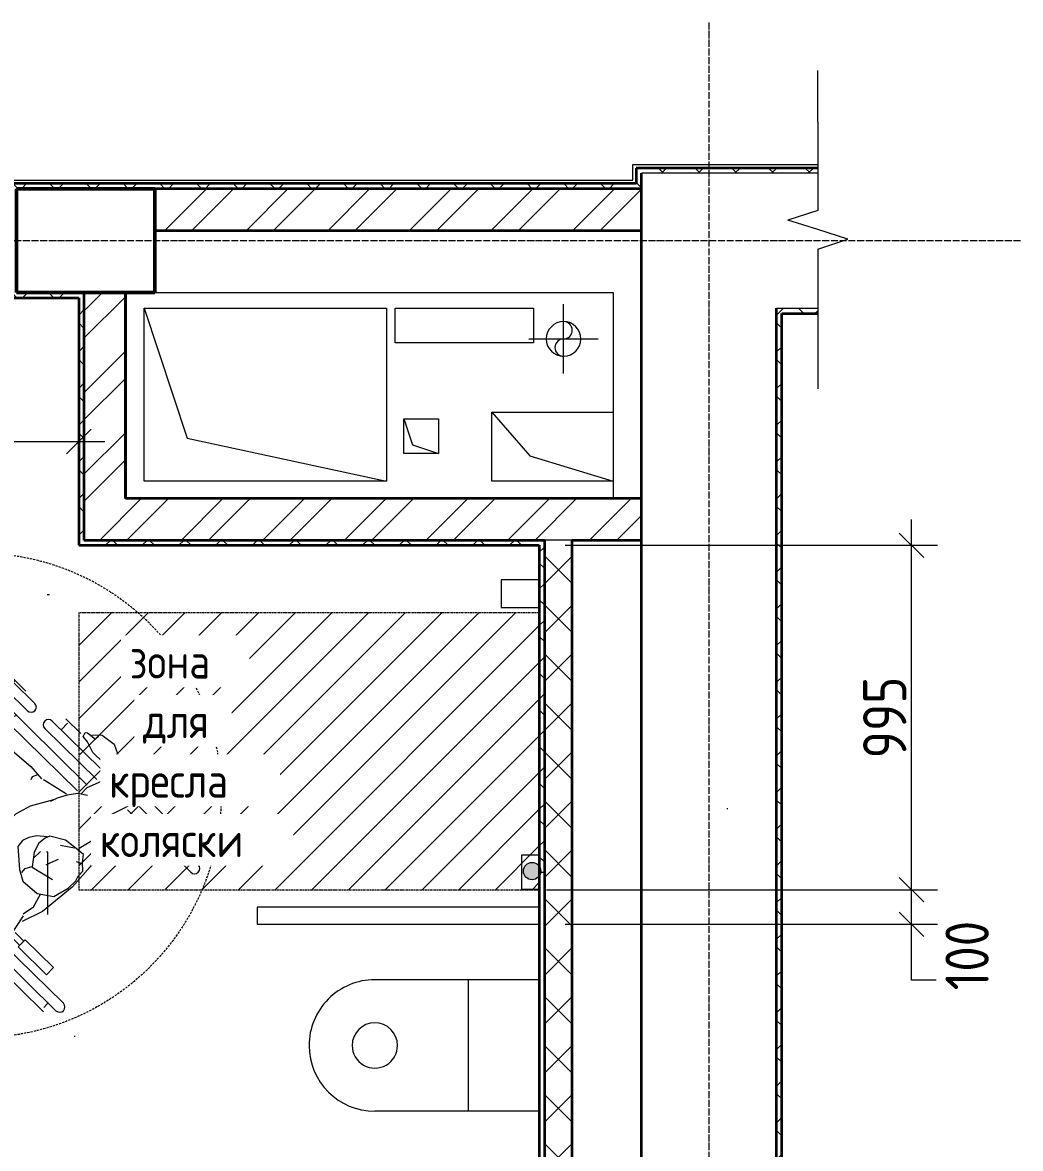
# Model space of a CAD drawing. Header units: millimetres. Extents: x -16902 to 7013, y -1363 to 4149.
# Drawn here: x 4131 to 7013, y 390 to 3643 of the extents above; entities that cross this region are included whole.
import ezdxf

# ---------------------------------------------------------------- set-up
doc = ezdxf.new("R2010")
doc.units = ezdxf.units.MM
for name, pattern in [('ADSK_Линия сетки', [25, 20, -2.5, 0, -2.5]), ('ADSK_Сверху', [4.5, 3, -1.5]), ('IMPORT-HIDDEN _2_', [9.525, 6.35, -3.175])]:
    doc.linetypes.add(name, pattern=pattern)
for name, color, linetype, lineweight in [('_Сверху_', 7, 'ADSK_Сверху', 9), ('Линии', 7, 'Continuous', 9), ('Несущие колонны', 7, 'Continuous', 20), ('Оси', 7, 'Continuous', 9), ('Перекрытия', 7, 'Continuous', 20), ('Размеры', 7, 'Continuous', 9), ('Сантехнические приборы', 7, 'Continuous', 20), ('Стены', 7, 'Continuous', 20), ('Стены разрез', 7, 'Continuous', 35), ('Стены штриховка', 7, 'Continuous', 9), ('Текстовые примечания', 7, 'Continuous', 9), ('Типовые аннотации', 7, 'Continuous', 20), ('Элементы узлов', 7, 'Continuous', 20)]:
    doc.layers.add(name, color=color, linetype=linetype, lineweight=lineweight)
doc.layers.add('АР_Сантехника', color=7, linetype='Continuous', lineweight=20, true_color=0x5267a5)
doc.layers.add('человекчек мгн_dwg', color=7, linetype='Continuous', lineweight=9, true_color=0x767676)
doc.styles.add('GOST Common_3', font='', dxfattribs={"width": 0.9, "height": 100})
doc.styles.add('GOST Common_4', font='', dxfattribs={"width": 0.9, "height": 125})
doc.styles.get('GOST Common_3').set_extended_font_data('GOST type B')
doc.styles.get('GOST Common_4').set_extended_font_data('GOST type B')
doc.dimstyles.new('ADSK_Основной_2_5_мм_маска_синий', dxfattribs={"dimscale": 304.8, "dimtxt": 125.714375, "dimasz": 0.231955, "dimexe": 0.246063, "dimexo": 0.246063, "dimgap": 0.049213, "dimtad": 1, "dimdec": 0, "dimdsep": 46, "dimtxsty": 'GOST Common_4', "dimblk1": 'OBLIQUE', "dimblk2": 'OBLIQUE', "dimsah": 1, "dimcen": 0.09, "dimdle": 0.246063, "dimazin": 2, "dimtfac": 1, "dimtdec": 4, "dimtix": 1, "dimtmove": 1, "dimatfit": 3, "dimfxl": 1, "dimtvp": 1, "dimtfill": 1, "dimtolj": 1, "dimtzin": 0, "dimlwd": 20, "dimlwe": 20, "dimarcsym": 2})
doc.dimstyles.new('ADSK_Основной_2_5_мм_маска_синий_1', dxfattribs={"dimscale": 304.8, "dimtxt": 125.714375, "dimasz": 0.231955, "dimexe": 0.246063, "dimexo": 0.246063, "dimgap": 0.049213, "dimtad": 1, "dimdec": 0, "dimdsep": 46, "dimtxsty": 'GOST Common_4', "dimblk1": 'OBLIQUE', "dimblk2": 'OBLIQUE', "dimsah": 1, "dimcen": 0.09, "dimdle": 0.246063, "dimazin": 2, "dimtfac": 1, "dimtdec": 4, "dimtix": 1, "dimtmove": 0, "dimatfit": 3, "dimfxl": 1, "dimtvp": 1, "dimtfill": 1, "dimtolj": 1, "dimtzin": 0, "dimlwd": 20, "dimlwe": 20, "dimarcsym": 2})
pattern_1 = [(45, (-11150.75, 17052.32), (-117.8655, 117.8655), []), (45, (-11072.17, 17052.32), (-117.8655, 117.8655), [])]
pattern_2 = [(45, (-11150.75, 17052.315), (-53.033, 53.033), []), (135, (-11150.75, 17052.315), (-53.033, -53.033), [])]

# ---------------------------------------------------------------- blocks, each defined once
blk = doc.blocks.new('ADSK_КолоннаЖБ_Прямоугольная1 - 300x400-1328091-Пом_ 159 - универсальная кабина для МГН_ Принципиальная схема расположения оборудования для МГН_ копия 1')
at = {"layer": 'Несущие колонны', "lineweight": 50}
for p, q in [((-200, -150), (-200, 150)), ((-200, 150), (200, 150)), ((200, 150), (-200, 150)), ((-200, 150), (-200, -150)), ((200, 150), (200, -150)), ((200, -150), (200, 150)), ((200, -150), (-200, -150)), ((-200, -150), (200, -150))]:
    blk.add_line(p, q, dxfattribs=at)
blk = doc.blocks.new('Ш_Сантехника_2D_Унитаз БАК_ГОСТ - Ш_Сантехника_2D_Унитаз БАК_ГОСТ-1809370-Пом_ 159 - универсальная кабина для МГН_ Принципиальная схема расположения оборудования для МГН_ копия 1')
at = {"layer": 'Сантехнические приборы'}
for p, q in [((-190, -15), (-190, -220)), ((190, -15), (190, -220)), ((-190, -220), (190, -220)), ((-190, -220), (-190, -490)), ((190, -220), (190, -490))]:
    blk.add_line(p, q, dxfattribs=at)
for radius, start, end in [(65.4, 90.3183, 270.0777), (65.4, 270.0777, 90.3183), (190, 180, 270.0711), (190, 270.0711, 360)]:
    blk.add_arc((0, -490), radius, start, end, dxfattribs=at)
blk = doc.blocks.new('человекчек мгн_dwg_A$C768716f4-3734213-Пом_ 159 - универсальная кабина для МГН_ Принципиальная схема расположения оборудования для МГН_ копия 1')
at = {"layer": 'АР_Сантехника', "color": 8, "true_color": 0x808080}
for p, q in [((31.2, 333.5), (91.9, 332.2)), ((43.2, 327.8), (42.7, 302.5)), ((351, 326.8), (582.2, 322)), ((-187, 306.7), (-183, 306.6)), ((-151.9, 305.9), (-64.6, 304.1)), ((7.1, 301.7), (202.1, 297.7)), ((353.3, 294.5), (598.5, 289.4)), ((570.5, 316.8), (569.9, 291.5)), ((-185, 276.8), (-187.7, 276.8)), ((-65.2, 274.3), (-150.5, 276.1)), ((216.4, 266.7), (6.4, 271.1)), ((597.8, 258.8), (340.7, 264.1)), ((-396.1, 249), (-184.6, 244.6)), ((-85.6, 223.5), (-394.2, 230)), ((-153.4, 243.5), (-184.3, 233.9)), ((393.1, 228.5), (326.5, 229.9)), ((-411.8, 202.8), (-412.9, 215.6)), ((-72.7, 207.9), (-72.9, 160.7)), ((392.1, 211.4), (321.6, 212.9)), ((270.6, 57.2), (305.2, 80)), ((352.5, 61), (337.1, 54.7)), ((-74.3, 28.4), (-75.7, -24.2)), ((63.1, 18.7), (77.7, 32.4)), ((240.6, 4.6), (239.8, -23.6)), ((78.6, -35.7), (68.3, -10)), ((254.4, -44.8), (321.7, -31)), ((-511.5, -67.5), (-473.2, -66.4)), ((-193.8, -124.6), (-199, -111.8)), ((142, -144.7), (100.8, -136)), ((183.1, -143.5), (144.5, -146.2)), ((-516.6, -233.5), (-512.7, -168.8)), ((-417.3, -196), (-417.5, -165)), ((-78.3, -167.1), (-79.5, -203.3)), ((-94.8, -215.7), (-403.3, -209.2)), ((-163.3, -232.8), (-193.8, -221.9)), ((383.8, -217.2), (348.6, -216.4)), ((-516.5, -234.6), (-466, -234.9)), ((-406.1, -228.2), (-194.5, -232.6)), ((-1.4, -256.7), (200.9, -260.9)), ((382.8, -234.3), (352.8, -233.7)), ((-195.2, -264.7), (-200.7, -264.9)), ((-164.4, -293.8), (-77.6, -291.5)), ((-78.3, -261.7), (-163.6, -263.9)), ((121.2, -289.9), (-2, -287.4)), ((31.2, -287.2), (30.8, -306.7)), ((346.2, -264), (590.1, -269)), ((-200, -294.7), (-195.9, -294.6)), ((14.6, -315.2), (105.4, -317)), ((247.9, -320), (565.7, -326.6)), ((589.4, -299.7), (321.6, -294.1)), ((557, -316.5), (557.3, -299.9))]:
    blk.add_line(p, q, dxfattribs=at)
at = {"layer": 'АР_Сантехника', "color": 8, "true_color": 0x808080, "flags": 128}
for points in [[(196.2, 315.6), (154.8, 315.8), (122.1, 328.5), (102.5, 330.5), (98.4, 342.9), (104.5, 347), (134.1, 349.3), (134.6, 360.4)], [(117.3, 351.3), (139.5, 370.6), (183.3, 375.8), (220.8, 356.4), (236.2, 359), (322.2, 342.6), (339.1, 329.7), (347.9, 307.7), (314.8, 216.7), (306, 207.8), (322.9, 168.5), (326.7, 125.6), (316.5, 87)], [(220, 355), (207.4, 343.2), (195.1, 310), (234.9, 282)], [(-185, 225.3), (-183.1, 314), (-107.9, 311.9)], [(-151.7, 313.2), (-153.2, 243.7), (206.8, 236.2)], [(233.2, 280.7), (212, 229.4), (211.6, 205.9)], [(-464, 250.7), (-512.2, 254), (-510, 200.7)], [(-472.3, 251), (-472.4, 219.5), (-409.3, 217.1), (-394.9, 223.4), (-392.4, 236.2), (-399.2, 250.9), (-465.7, 250)], [(198.6, 204.8), (-80.5, 210.6), (-85.2, 220), (-84.9, 233.1), (-79.9, 242.2)], [(-490.1, 112.7), (-509.4, 104.9), (-538.8, 106.3), (-595.2, 125.7), (-617.5, 142.2), (-621.2, 157.6), (-607.2, 180.8), (-576.4, 197.4), (-527.5, 202.6), (-479.8, 197.5), (-443.8, 191.3)], [(-214.4, 61.1), (-212.5, 57.4), (-335.6, 68), (-398.8, 75.7), (-424.5, 85.9), (-489.2, 115), (-510.6, 147.5), (-465.8, 175.9), (-428.3, 195), (-394.9, 206.8), (-386.1, 212), (-286.9, 191.5)], [(228.9, 215.4), (204.3, 200), (185.2, 175.3), (169.8, 149.6), (163.2, 129)], [(346.2, 212.3), (363.8, 147.3), (375.7, 70.2), (378.4, -8.1), (364.2, -117.6), (341.1, -179.3)], [(-378.3, 181.1), (-261.2, 191.6), (-213.8, 183.9), (-177.8, 176.3), (-124.8, 155.8)], [(-86.2, 148.1), (-71.9, 157), (52.6, 163.8), (98.9, 158.7)], [(104.1, 161.3), (133.8, 167.5), (181.2, 176.8)], [(-130, 158.3), (-99.1, 162.1), (-71.9, 155.9)], [(82.4, 159.8), (75.9, 144.7), (78.4, 135.5)], [(165.8, 139.3), (129.9, 79), (114.5, 32.7), (114.5, -9.9), (126.4, -72.7), (149.6, -110.2), (177.9, -125.6)], [(-506.2, 106.2), (-505.3, 83.2), (-497.4, 79.3), (-464.2, 78.1), (-415.4, 80.8)], [(225.7, 48), (202, 30.2), (189.1, 10.8), (181.4, -8.4), (183.2, -29.8), (232.7, -74.8), (262.8, -93.1), (317.9, -90.4), (357.9, -63.6), (371.8, -17.3), (373.2, 12.5), (369, 27.3), (369.1, 47), (351.1, 65), (337.1, 83), (309.9, 81.8), (271.3, 77.7), (230.2, 54.5), (224, 41.7), (221.5, 18.5), (229.2, -9.8), (253.5, -44.3), (241.8, -63.2), (242.9, -77.2)], [(61.3, 12.3), (-126.1, 40.1), (-177.6, 46.2), (-212.5, 57.4)], [(-165.3, -60.8), (-71.6, -28.2), (9.1, -6), (60.6, 4.3)], [(294.3, 22.7), (284.3, 0.6), (279.8, -13.8)], [(114, -140.7), (67.4, -155.1), (-63.7, -160.4), (-81.7, -165.6), (-190.1, -162.1), (-383, -159.8), (-422.7, -161), (-498.1, -151), (-538.5, -114.8), (-524.5, -94.3), (-488.6, -72.5), (-426.9, -47.8), (-367.2, -40.8), (-302, -54.3)], [(-328.3, -63.5), (-290.6, -53), (-227.4, -54.1), (-157.5, -62.7)], [(-506.4, -152.3), (-519.3, -157.4), (-570.7, -161.2), (-629.9, -143.3), (-642.8, -129.3), (-643, -117.7), (-628.5, -99.5), (-607.9, -84.1), (-548.8, -67.5), (-491.6, -71.5)], [(328, -161.3), (335.9, -125.3), (325.6, -85.3)], [(180.5, -121.5), (189.4, -147.2), (202.3, -169.2), (228, -192.3)], [(-399.5, -208.7), (-402.2, -201.2), (-417.3, -197.3), (-478.8, -194), (-479.3, -228.4)], [(332.3, -165), (345.3, -241), (331, -283.7), (271.9, -310.6), (225.6, -314.7), (203.9, -307), (191.5, -291.7), (189.4, -279.2), (229.6, -247.8)], [(222.9, -187.2), (211.5, -211.8), (219.3, -232.4), (225.5, -243.8)], [(-478.8, -232.5), (-415, -234.7), (-403.3, -227.2), (-399.2, -209.8)], [(-194.1, -213.3), (-196, -302), (-120.8, -299.6)], [(200.5, -209), (-89.2, -203), (-94.2, -212.1), (-94.5, -225.2), (-89.8, -234.6)], [(211.8, -240.9), (-163.1, -233), (-164.5, -301)], [(102.9, -289.8), (106.6, -305.9), (120, -305.9), (126.8, -312.3), (107.3, -325.1), (112.5, -336.5), (163.4, -349.1), (189.7, -343), (225.6, -314.7)], [(189.9, -284.4), (156.1, -278.8), (120.1, -290.3)]]:
    blk.add_lwpolyline(points, dxfattribs=at)
for points in [[(393.3, 234.6), (392.7, 205.1), (507.3, 202.7), (507.9, 232.2)], [(498.6, -213.5), (384, -211.2), (383.4, -240.6), (498, -243)]]:
    blk.add_lwpolyline(points, close=True, dxfattribs=at)
at = {"layer": 'АР_Сантехника', "color": 8, "linetype": 'IMPORT-HIDDEN _2_', "true_color": 0x808080}
blk.add_circle((0, 0), 700, dxfattribs=at)
at = {"layer": 'АР_Сантехника', "color": 8, "true_color": 0x808080}
for centre, radius, start, end in [((-187.3, 291.8), 14.9, 88.8052, 268.8052), ((-64.9, 289.2), 14.9, 268.8052, 88.8052), ((6.7, 286.4), 15.3, 88.8052, 268.8052), ((598.2, 274.1), 15.3, 268.8052, 88.8052), ((-1.7, -272), 15.3, 88.8052, 268.8052), ((-200.3, -279.8), 14.9, 91.4681, 271.4681), ((-77.9, -276.6), 14.9, 271.4681, 91.4681), ((589.7, -284.4), 15.3, 268.8052, 88.8052)]:
    blk.add_arc(centre, radius, start, end, dxfattribs=at)
blk = doc.blocks.new('человекчек мгн_dwg-3734212-Пом_ 159 - универсальная кабина для МГН_ Принципиальная схема расположения оборудования для МГН_ копия 1')
at = {"rotation": 271.6422387972863}
blk.add_blockref('человекчек мгн_dwg_A$C768716f4-3734213-Пом_ 159 - универсальная кабина для МГН_ Принципиальная схема расположения оборудования для МГН_ копия 1', (4072.7, 2156.2), dxfattribs=at)
blk = doc.blocks.new('ADSK_Обрыв_Линия - По умолчанию-3304280-Пом_ 159 - универсальная кабина для МГН_ Принципиальная схема расположения оборудования для МГН_ копия 1')
at = {"layer": 'Элементы узлов'}
for p, q in [((0, 0), (255, 0)), ((366.3, 0), (620, 0))]:
    blk.add_line(p, q, dxfattribs=at)
blk = doc.blocks.new('_Oblique')
at = {"color": 0, "linetype": 'ByBlock', "lineweight": -2}
blk.add_line((-0.5, -0.5), (0.5, 0.5), dxfattribs=at)
blk = doc.blocks.new('DIMBLOCK33-Пом_ 159 - универсальная кабина для МГН_ Принципиальная схема расположения оборудования для МГН_ копия 1')
at = {"layer": 'Defpoints', "color": 0, "transparency": 16777216}
for p in [(5569.4, 1137.6), (6698.3, 1137.6), (5623.3, 1037.6)]:
    blk.add_point(p, dxfattribs=at)
at = {"layer": 'Размеры', "color": 0, "lineweight": 20, "transparency": 16777216}
for p, q in [((6698.3, 962.6), (6698.3, 1212.6)), ((5644.4, 1137.6), (6773.3, 1137.6)), ((5698.3, 1037.6), (6773.3, 1037.6)), ((6698.3, 876.5), (6698.3, 1037.6)), ((6769, 876.5), (6698.3, 876.5))]:
    blk.add_line(p, q, dxfattribs=at)
at = {"layer": 'Размеры', "color": 0, "lineweight": 20, "transparency": 16777216, "xscale": 70.7, "yscale": 70.7, "zscale": 70.7}
for p, rotation in [((6698.3, 1137.6), 90), ((6698.3, 1037.6), 270)]:
    blk.add_blockref('_Oblique', p, dxfattribs=dict(at, rotation=rotation))
at = {"layer": 'Размеры', "color": 0, "lineweight": 20, "transparency": 16777216, "insert": (6796.3, 847), "char_height": 125, "width": 255.69, "attachment_point": 1, "rotation": 90, "line_spacing_factor": 1.022761, "style": 'GOST Common_4', "bg_fill": 3, "box_fill_scale": 1.1, "bg_fill_color": 256, "bg_fill_true_color": 13158600, "bg_fill_transparency": 0}
blk.add_mtext('\\A1;100', dxfattribs=at)
blk = doc.blocks.new('DIMBLOCK34-Пом_ 159 - универсальная кабина для МГН_ Принципиальная схема расположения оборудования для МГН_ копия 1')
at = {"layer": 'Defpoints', "color": 0, "transparency": 16777216}
for p in [(5623.3, 2132.6), (6698.3, 2132.6), (5569.4, 1137.6)]:
    blk.add_point(p, dxfattribs=at)
at = {"layer": 'Размеры', "color": 0, "lineweight": 20, "transparency": 16777216}
for p, q in [((6698.3, 1062.6), (6698.3, 2207.6)), ((5698.3, 2132.6), (6773.3, 2132.6)), ((5644.4, 1137.6), (6773.3, 1137.6))]:
    blk.add_line(p, q, dxfattribs=at)
at = {"layer": 'Размеры', "color": 0, "lineweight": 20, "transparency": 16777216, "xscale": 70.7, "yscale": 70.7, "zscale": 70.7}
for p, rotation in [((6698.3, 2132.6), 90), ((6698.3, 1137.6), 270)]:
    blk.add_blockref('_Oblique', p, dxfattribs=dict(at, rotation=rotation))
at = {"layer": 'Размеры', "color": 0, "lineweight": 20, "transparency": 16777216, "insert": (6620.8, 1635.1), "char_height": 125, "width": 283.816, "attachment_point": 5, "rotation": 90, "style": 'GOST Common_4', "bg_fill": 3, "box_fill_scale": 1.1, "bg_fill_color": 256, "bg_fill_true_color": 13158600, "bg_fill_transparency": 0}
blk.add_mtext('\\A1;995', dxfattribs=at)
blk = doc.blocks.new('DIMBLOCK40-Пом_ 159 - универсальная кабина для МГН_ Принципиальная схема расположения оборудования для МГН_ копия 1')
at = {"layer": 'Defpoints', "color": 0, "transparency": 16777216}
for p in [(2833.3, 2482.7), (4293.3, 2482.7), (4293.3, 2432.7)]:
    blk.add_point(p, dxfattribs=at)
at = {"layer": 'Размеры', "color": 0, "lineweight": 20, "transparency": 16777216}
for p, q in [((2758.3, 2432.7), (4368.3, 2432.7)), ((2833.3, 2407.7), (2833.3, 2357.7)), ((4293.3, 2407.7), (4293.3, 2357.7))]:
    blk.add_line(p, q, dxfattribs=at)
at = {"layer": 'Размеры', "color": 0, "lineweight": 20, "transparency": 16777216, "xscale": 70.7, "yscale": 70.7, "zscale": 70.7, "rotation": 180}
blk.add_blockref('_Oblique', (2833.3, 2432.7), dxfattribs=at)
at = {"layer": 'Размеры', "color": 0, "lineweight": 20, "transparency": 16777216, "xscale": 70.7, "yscale": 70.7, "zscale": 70.7}
blk.add_blockref('_Oblique', (4293.3, 2432.7), dxfattribs=at)
at = {"layer": 'Размеры', "color": 0, "lineweight": 20, "transparency": 16777216, "insert": (3563.3, 2510.2), "char_height": 125, "width": 363.08, "attachment_point": 5, "style": 'GOST Common_4', "bg_fill": 3, "box_fill_scale": 1.1, "bg_fill_color": 256, "bg_fill_true_color": 13158600, "bg_fill_transparency": 0}
blk.add_mtext('\\A1;1460', dxfattribs=at)

msp = doc.modelspace()

# ---------------------------------------------------------------- hatches: boundary and pattern name
at = {"layer": 'Стены разрез', "lineweight": 9}
h = msp.add_hatch(dxfattribs=at)
h.set_pattern_fill('FP_17', color=256, style=0, pattern_type=2)
h.set_pattern_definition(pattern_2)
h.paths.add_polyline_path([(5918.3, 3177.6), (5918.3, 3222.6), (5903.3, 3222.6), (5903.3, 3177.6)])
h = msp.add_hatch(dxfattribs=at)
h.set_pattern_fill('FP_17', color=256, style=0, pattern_type=2)
h.set_pattern_definition(pattern_2)
h.paths.add_polyline_path([(6427.3, 3207.6), (6427.3, 3222.6), (5918.3, 3222.6), (5918.3, 3207.6), (6308.3, 3207.6)])
h = msp.add_hatch(dxfattribs=at)
h.set_pattern_fill('FP_17', color=256, style=0, pattern_type=2)
h.set_pattern_definition(pattern_2)
h.paths.add_polyline_path([(4534.7, 3162.6), (5918.3, 3162.6), (5918.3, 3177.6), (3968.3, 3177.6), (3968.3, 3162.6), (4513.3, 3162.6)])
h.paths.add_polyline_path([(2539.2, 3162.6), (2868.3, 3162.6), (2868.3, 3177.6), (2539.2, 3177.6), (2539.2, 3170.8)])
h = msp.add_hatch(dxfattribs=at)
h.set_pattern_fill('FP_15', color=256, style=0, pattern_type=2)
h.set_pattern_definition(pattern_1)
h.paths.add_polyline_path([(5319.3, 3042.6), (5918.3, 3042.6), (5918.3, 3162.6), (4513.3, 3162.6), (4513.3, 3042.6), (5206.7, 3042.6)])
h = msp.add_hatch(dxfattribs=at)
h.set_pattern_fill('FP_17', color=256, style=0, pattern_type=2)
h.set_pattern_definition(pattern_2)
h.paths.add_polyline_path([(4221.2, 2847.6), (4293.3, 2847.6), (4293.3, 2862.6), (4098.3, 2862.6), (4098.3, 2847.6), (4117.4, 2847.6)])
h = msp.add_hatch(dxfattribs=at)
h.set_pattern_fill('FP_17', color=256, style=0, pattern_type=2)
h.set_pattern_definition(pattern_2)
h.paths.add_polyline_path([(4308.3, 2147.6), (4308.3, 2862.6), (4293.3, 2862.6), (4293.3, 2147.6)])
h = msp.add_hatch(dxfattribs=at)
h.set_pattern_fill('FP_15', color=256, style=0, pattern_type=2)
h.set_pattern_definition(pattern_1)
h.paths.add_polyline_path([(4428.3, 2267.6), (4428.3, 2862.6), (4308.3, 2862.6), (4308.3, 2267.6)])
h = msp.add_hatch(dxfattribs=at)
h.set_pattern_fill('FP_17', color=256, style=0, pattern_type=2)
h.set_pattern_definition(pattern_2)
h.paths.add_polyline_path([(6427.3, 2802.6), (6427.3, 2817.6), (6308.3, 2817.6), (6308.3, 2802.6), (6323.3, 2802.6)])
h = msp.add_hatch(dxfattribs=at)
h.set_pattern_fill('FP_17', color=256, style=0, pattern_type=2)
h.set_pattern_definition(pattern_2)
h.paths.add_polyline_path([(6308.3, -320.7), (6323.3, -320.7), (6323.3, 2802.6), (6308.3, 2802.6), (6308.3, -227.9)])
h = msp.add_hatch(dxfattribs=at)
h.set_pattern_fill('FP_15', color=256, style=0, pattern_type=2)
h.set_pattern_definition(pattern_1)
h.paths.add_polyline_path([(5918.3, 2147.6), (5918.3, 2267.6), (4308.3, 2267.6), (4308.3, 2147.6), (5718.3, 2147.6)])
h = msp.add_hatch(dxfattribs=at)
h.set_pattern_fill('FP_17', color=256, style=0, pattern_type=2)
h.set_pattern_definition(pattern_2)
h.paths.add_polyline_path([(4308.3, 2132.6), (5638.3, 2132.6), (5638.3, 2147.6), (4293.3, 2147.6), (4293.3, 2132.6), (4297, 2132.6)])
h = msp.add_hatch(dxfattribs=at)
h.set_pattern_fill('FP_16', color=256, style=0, pattern_type=2)
h.set_pattern_definition([(45, (-11150.75, 17052.32), (-70.71068, 70.71068), []), (135, (-11150.75, 17052.32), (-70.71068, -70.71068), [])])
h.paths.add_polyline_path([(5718.3, 92.6), (5718.3, 2147.6), (5638.3, 2147.6), (5638.3, 92.6)])
h = msp.add_hatch(dxfattribs=at)
h.set_pattern_fill('FP_17', color=256, style=0, pattern_type=2)
h.set_pattern_definition(pattern_2)
h.paths.add_polyline_path([(5638.3, 1187.6), (5638.3, 2132.6), (5623.3, 2132.6), (5623.3, 1187.6)])
at = {"layer": 'Элементы узлов', "lineweight": 9}
h = msp.add_hatch(dxfattribs=at)
h.set_pattern_fill('FP_19', color=256, style=0, pattern_type=2)
h.set_pattern_definition([(45, (-11150.75, 17052.315), (-53.033, 53.033), [])])
h.paths.add_polyline_path([(4988.4, 1137.6), (5623.3, 1137.6), (5623.3, 1937.6), (4293.3, 1937.6), (4293.3, 1137.6), (4673.3, 1137.6)])

# ---------------------------------------------------------------- linework, layer by layer
at = {"lineweight": 20}
for p, q in [((4431.3, 2267.6), (4431.3, 2862.6)), ((4513.3, 2862.6), (5836.3, 2862.6)), ((5836.3, 2862.6), (5836.3, 2267.6)), ((4481.7, 2317.6), (4481.7, 2817.6)), ((4481.7, 2817.6), (5181.7, 2817.6)), ((4481.7, 2817.6), (4606.7, 2442.6)), ((5181.7, 2817.6), (5181.7, 2317.6)), ((5206.7, 2817.6), (5606.7, 2817.6)), ((5206.7, 2717.6), (5206.7, 2817.6)), ((5606.7, 2817.6), (5606.7, 2717.6)), ((5693.5, 2628.9), (5693.5, 2828.9)), ((5606.7, 2717.6), (5206.7, 2717.6)), ((5593.5, 2728.9), (5793.5, 2728.9)), ((5486.3, 2517.6), (5595.8, 2390.9)), ((5486.3, 2517.6), (5836.3, 2517.6)), ((5486.3, 2317.6), (5486.3, 2517.6)), ((5836.3, 2517.6), (5836.3, 2317.6)), ((5231.7, 2397.6), (5231.7, 2497.6)), ((5231.7, 2497.6), (5331.7, 2497.6)), ((5231.7, 2497.6), (5256.7, 2422.6)), ((5331.7, 2497.6), (5331.7, 2397.6)), ((4606.7, 2442.6), (5181.7, 2317.6)), ((5256.7, 2422.6), (5331.7, 2397.6)), ((5331.7, 2397.6), (5231.7, 2397.6)), ((5595.8, 2390.9), (5836.3, 2317.6)), ((5181.7, 2317.6), (4481.7, 2317.6)), ((5836.3, 2317.6), (5486.3, 2317.6))]:
    msp.add_line(p, q, dxfattribs=at)
for centre, radius, start, end in [((5693.5, 2728.9), 50, 0, 180), ((5693.5, 2753.9), 25, 270, 90), ((5693.5, 2728.9), 50, 180, 0), ((5693.5, 2703.9), 25, 90, 270)]:
    msp.add_arc(centre, radius, start, end, dxfattribs=at)
at = {"layer": '_Сверху_'}
for p, q in [((5623.3, 1937.6), (4293.3, 1937.6)), ((4293.3, 1937.6), (4293.3, 1137.6)), ((5623.3, 1137.6), (5623.3, 1937.6)), ((4293.3, 1137.6), (5623.3, 1137.6))]:
    msp.add_line(p, q, dxfattribs=at)
at = {"layer": 'Линии'}
for p, q in [((5513.3, 2033), (5513.3, 1953)), ((5623.3, 2033), (5513.3, 2033)), ((5623.3, 1953), (5623.3, 2033)), ((5513.3, 1953), (5623.3, 1953)), ((5573.3, 1238.1), (5623.3, 1238.1)), ((5573.3, 1138.1), (5573.3, 1238.1)), ((5623.3, 1238.1), (5623.3, 1138.1)), ((5623.3, 1138.1), (5573.3, 1138.1)), ((5623.3, 1087.6), (4808.3, 1087.6)), ((4808.3, 1087.6), (4808.3, 1037.6)), ((5623.3, 1087.6), (4808.3, 1087.6)), ((4808.3, 1037.6), (5623.3, 1037.6))]:
    msp.add_line(p, q, dxfattribs=at)
at = {"layer": 'Оси', "linetype": 'ADSK_Линия сетки'}
for p, q in [((6113.3, 3643.1), (6113.3, -691.8)), ((7012.9, 3012.6), (1641.3, 3012.6))]:
    msp.add_line(p, q, dxfattribs=at)
at = {"layer": 'Перекрытия', "color": 7, "true_color": 0xffffff}
for p, q in [((5206.7, 2717.6), (5206.7, 2817.6)), ((5206.7, 2817.6), (5606.7, 2817.6)), ((5606.7, 2817.6), (5606.7, 2717.6)), ((5606.7, 2717.6), (5206.7, 2717.6)), ((5486.3, 2317.6), (5486.3, 2517.6)), ((5486.3, 2517.6), (5836.3, 2517.6)), ((5836.3, 2517.6), (5836.3, 2317.6)), ((5836.3, 2317.6), (5486.3, 2317.6))]:
    msp.add_line(p, q, dxfattribs=at)
at = {"layer": 'Стены'}
for p, q in [((5893.3, 3232.6), (6427.3, 3232.6)), ((5893.3, 3187.6), (5893.3, 3232.6)), ((6427.3, 3207.6), (5918.3, 3207.6)), ((3968.3, 3187.6), (5893.3, 3187.6)), ((6308.3, 2817.6), (6427.3, 2817.6))]:
    msp.add_line(p, q, dxfattribs=at)
at = {"layer": 'Стены разрез'}
for p, q in [((5903.3, 3222.6), (5903.3, 3177.6)), ((6427.3, 3222.6), (5903.3, 3222.6)), ((5918.3, -320.7), (5918.3, 3207.6)), ((5903.3, 3177.6), (3968.3, 3177.6)), ((5918.3, 3162.6), (4513.3, 3162.6)), ((4513.3, 3042.6), (5918.3, 3042.6)), ((4098.3, 2847.6), (4293.3, 2847.6)), ((4293.3, 2847.6), (4293.3, 2132.6)), ((4308.3, 2862.6), (4308.3, 2147.6)), ((4428.3, 2267.6), (4428.3, 2862.6)), ((6308.3, -320.7), (6308.3, 2817.6)), ((6323.3, 2802.6), (6427.3, 2802.6)), ((6323.3, -320.7), (6323.3, 2802.6)), ((5918.3, 2267.6), (4428.3, 2267.6)), ((4308.3, 2147.6), (5638.3, 2147.6)), ((5638.3, 2147.6), (5638.3, 172.6)), ((5718.3, 2147.6), (5918.3, 2147.6)), ((5718.3, 92.6), (5718.3, 2147.6)), ((4293.3, 2132.6), (5623.3, 2132.6)), ((5623.3, 2132.6), (5623.3, 187.6))]:
    msp.add_line(p, q, dxfattribs=at)
at = {"layer": 'Стены штриховка'}
for p, q in [((5718.3, 2147.6), (5638.3, 2147.6)), ((5638.3, 1187.6), (5623.3, 1187.6))]:
    msp.add_line(p, q, dxfattribs=at)
at = {"layer": 'Текстовые примечания'}
for p, q in [((4208.3, 1989.8), (4201.5, 1989.8)), ((4203.5, 1246.4), (4200.4, 1246.4)), ((4203.5, 1066.3), (4203.5, 1246.4)), ((4282.8, 713.3), (4279.7, 713.3))]:
    msp.add_line(p, q, dxfattribs=at)
at = {"layer": 'Типовые аннотации'}
for p, q in [((6427.3, 3354.9), (6427.3, 3504.9)), ((6427.3, 3099.9), (6340.7, 3072.4)), ((6427.3, 3099.9), (6340.7, 3072.4)), ((6427.3, 3044.9), (6340.7, 3072.4)), ((6514, 3016.8), (6427.3, 3044.9)), ((6514, 3016.8), (6427.3, 3044.9)), ((6427.3, 2988.6), (6514, 3016.8)), ((6427.3, 2988.6), (6514, 3016.8)), ((6427.3, 2734.9), (6427.3, 2584.9))]:
    msp.add_line(p, q, dxfattribs=at)

# ---------------------------------------------------------------- block references
at = {"layer": 'Несущие колонны'}
msp.add_blockref('ADSK_КолоннаЖБ_Прямоугольная1 - 300x400-1328091-Пом_ 159 - универсальная кабина для МГН_ Принципиальная схема расположения оборудования для МГН_ копия 1', (4313.3, 3012.6), dxfattribs=at)
at = {"layer": 'Сантехнические приборы', "rotation": 269.9999999999997}
msp.add_blockref('Ш_Сантехника_2D_Унитаз БАК_ГОСТ - Ш_Сантехника_2D_Унитаз БАК_ГОСТ-1809370-Пом_ 159 - универсальная кабина для МГН_ Принципиальная схема расположения оборудования для МГН_ копия 1', (5638.3, 687.6), dxfattribs=at)
at = {"layer": 'человекчек мгн_dwg', "color": 8, "linetype": 'IMPORT-HIDDEN _2_', "lineweight": 20, "true_color": 0x808080, "rotation": 44.99999999999994}
msp.add_blockref('человекчек мгн_dwg-3734212-Пом_ 159 - универсальная кабина для МГН_ Принципиальная схема расположения оборудования для МГН_ копия 1', (2649.3, -2994.2), dxfattribs=at)
at = {"layer": 'Элементы узлов', "rotation": 269.9999999999998}
msp.add_blockref('ADSK_Обрыв_Линия - По умолчанию-3304280-Пом_ 159 - универсальная кабина для МГН_ Принципиальная схема расположения оборудования для МГН_ копия 1', (6427.3, 3354.9), dxfattribs=at)

# ---------------------------------------------------------------- next in the draw order: texts
at = {"layer": 'Текстовые примечания', "char_height": 100, "attachment_point": 1, "style": 'GOST Common_3', "bg_fill": 3, "box_fill_scale": 1.25, "bg_fill_color": 256, "bg_fill_true_color": 13158600, "bg_fill_transparency": 0}
for s, insert, width in [('зона', (4440.2, 1847.6), 321.076), ('для', (4478.9, 1675.6), 230.886), ('кресла', (4380.7, 1503.6), 468.987), ('коляски', (4353.9, 1331.7), 533.924)]:
    msp.add_mtext(s, dxfattribs=dict(at, insert=insert, width=width))

# ---------------------------------------------------------------- next in the draw order: dimensions: what is measured, and where the dimension line sits
at = {"layer": 'Размеры', "lineweight": 20}
dim = msp.add_linear_dim(base=(4293.3, 2432.7), p1=(2833.3, 2482.7), p2=(4293.3, 2482.7), dimstyle='ADSK_Основной_2_5_мм_маска_синий_1', override={"dimpost": '<>', "dimfxl": 1460}, dxfattribs=at)
dim.commit()
dim.dimension.update_dxf_attribs({"geometry": 'DIMBLOCK40-Пом_ 159 - универсальная кабина для МГН_ Принципиальная схема расположения оборудования для МГН_ копия 1', "text_midpoint": (3563.3, 2510.2)})
dim = msp.add_linear_dim(base=(6698.3, 1137.6), p1=(5623.3, 1037.6), p2=(5569.4, 1137.6), angle=90, dimstyle='ADSK_Основной_2_5_мм_маска_синий', override={"dimpost": '<>', "dimfxl": 113.602998}, dxfattribs=at)
dim.commit()
dim.dimension.update_dxf_attribs({"geometry": 'DIMBLOCK33-Пом_ 159 - универсальная кабина для МГН_ Принципиальная схема расположения оборудования для МГН_ копия 1', "text_midpoint": (6865.2, 876.5), "dimtype": 160, "text_rotation": 90})

# ---------------------------------------------------------------- next in the draw order: texts
at = {"layer": 'Текстовые примечания', "char_height": 100, "width": 39.684, "attachment_point": 1, "style": 'GOST Common_3', "bg_fill": 3, "box_fill_scale": 1.25, "bg_fill_color": 256, "bg_fill_true_color": 13158600, "bg_fill_transparency": 0}
for insert in [(4705.1, 1847.6), (4669.4, 1675.6), (4767.6, 1503.6)]:
    msp.add_mtext('\\fGOST Common|b0|i0|c204|p34|;\\W.9; ', dxfattribs=dict(at, insert=insert))

# ---------------------------------------------------------------- next in the draw order: dimensions: what is measured, and where the dimension line sits
at = {"layer": 'Размеры', "lineweight": 20}
dim = msp.add_linear_dim(base=(6698.3, 2132.6), p1=(5569.4, 1137.6), p2=(5623.3, 2132.6), angle=90, dimstyle='ADSK_Основной_2_5_мм_маска_синий_1', override={"dimpost": '<>', "dimfxl": 996.459051}, dxfattribs=at)
dim.commit()
dim.dimension.update_dxf_attribs({"geometry": 'DIMBLOCK34-Пом_ 159 - универсальная кабина для МГН_ Принципиальная схема расположения оборудования для МГН_ копия 1', "text_midpoint": (6620.8, 1635.1)})

# ---------------------------------------------------------------- next in the draw order: hatches: boundary and pattern name
at = {"layer": 'Текстовые примечания'}
h = msp.add_hatch(color=256, dxfattribs=at)
edge = h.paths.add_edge_path()
edge.add_arc((5602.3, 1191.3), 25, 0, 360)

# ---------------------------------------------------------------- next in the draw order: linework, layer by layer
msp.add_line((6168.2, 1371.4), (6165.1, 1371.4), dxfattribs=at)
msp.add_circle((5602.3, 1191.3), 25, dxfattribs=at)

doc.saveas('drawing.dxf')
